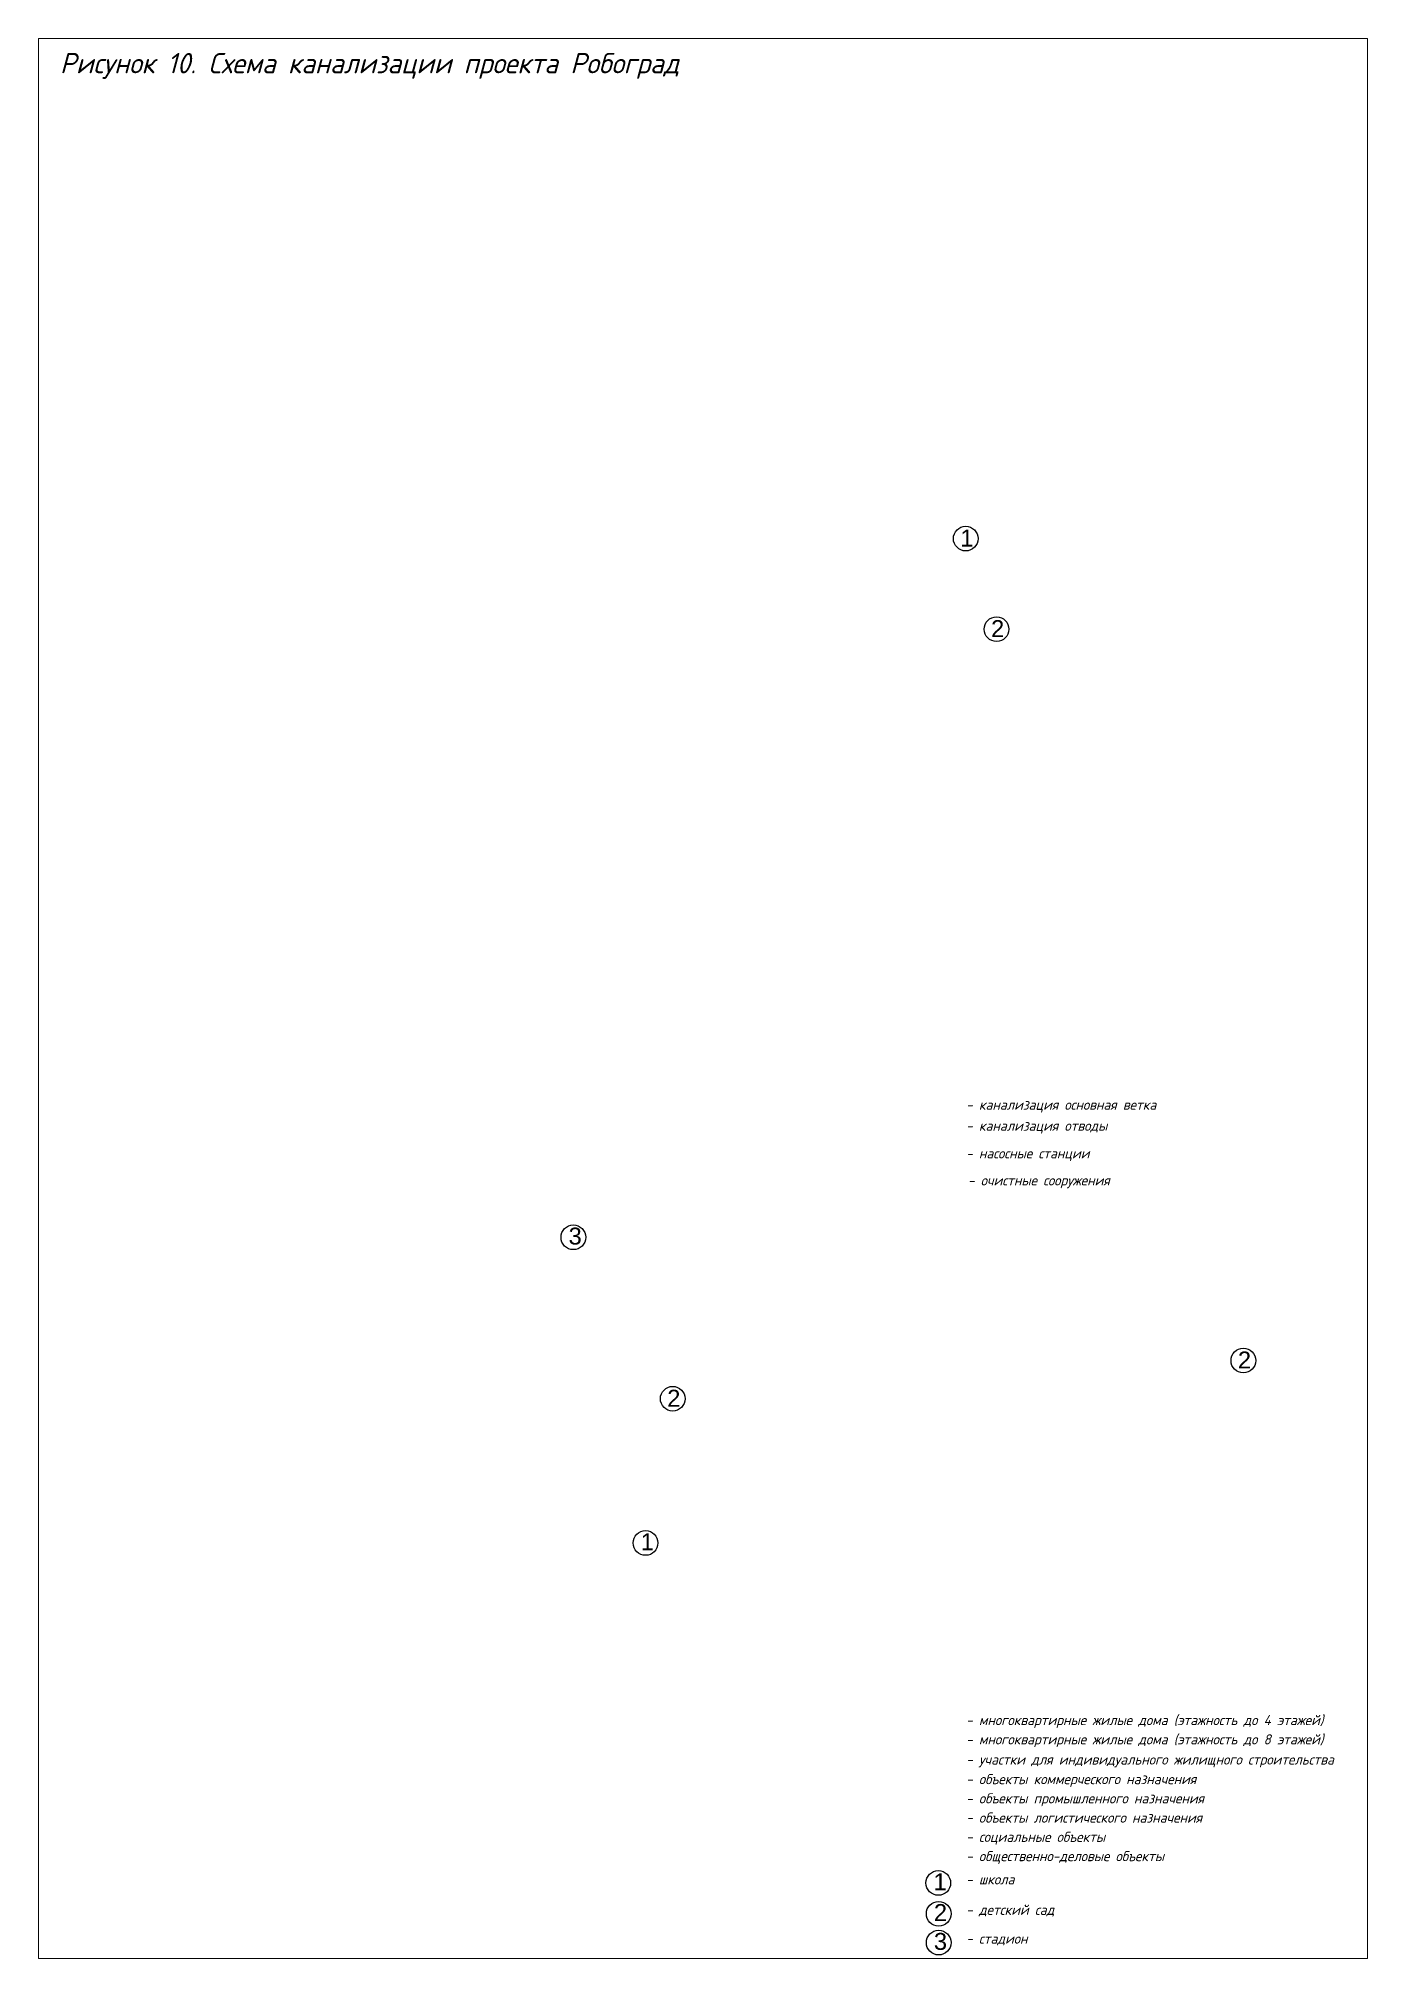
# Paper-space layout 'канал_территории_потреб' of a CAD drawing. Header units: millimetres. Extents: x 13 to 405, y 12 to 579.
import ezdxf

# ---------------------------------------------------------------- set-up
doc = ezdxf.new("R2010")
doc.units = ezdxf.units.MM
doc.styles.add('GOST-2.304_Type-B_italic', font='GOST Common Italic.ttf')
doc.styles.get("Standard").update_dxf_attribs({"font": 'arial.ttf'})

psp = doc.layouts.new('канал_территории_потреб')

# ---------------------------------------------------------------- linework, layer by layer
for centre in [(286.52, 431.17), (295.6, 404.45), (170.81, 225.13), (368.38, 188.79), (200.11, 177.52), (192.09, 134.99), (278.42, 34.74), (278.54, 25.64), (278.54, 17.15)]:
    psp.add_circle(centre, 3.64)

# ---------------------------------------------------------------- texts
at = {"attachment_point": 1, "style": 'GOST-2.304_Type-B_italic'}
for s, insert, char_height in [('Рисунок 10. Схема канализации проекта Робоград', (19.41, 574.37), 6), ('\\pxi-3,l4,t4;- канализация основная ветка', (283.62, 265.73), 3), ('\\pxi-3,l4,t4;- канализация отводы', (283.62, 259.53), 3), ('\\A1;\\pxi-3,l4,t4;- насосные станции', (283.62, 251.4), 3), ('\\A1;\\pxi-3,l4,t4;- очистные сооружения', (284.15, 243.42), 3), ('\\pxi-3,l4,t4;- многоквартирные жилые дома (этажность до 4 этажей)', (283.62, 84.27), 3), ('\\pxi-3,l4,t4;- многоквартирные жилые дома (этажность до 8 этажей)', (283.62, 78.59), 3), ('\\pxi-3,l4,t4;- участки для индивидуального жилищного строительства', (283.62, 72.64), 3), ('\\pxi-3,l4,t4;- объекты коммерческого назначения', (283.62, 66.86), 3), ('\\pxi-3,l4,t4;- объекты промышленного назначения', (283.62, 61.19), 3), ('\\pxi-3,l4,t4;- объекты логистического назначения', (283.62, 55.51), 3), ('\\pxi-3,l4,t4;- социальные объекты', (283.62, 49.84), 3), ('\\pxi-3,l4,t4;- общественно-деловые объекты', (283.62, 44.16), 3), ('\\pxi-3,l4,t4;- школа', (283.62, 37.3), 3), ('\\pxi-3,l4,t4;- детский сад', (283.62, 28.32), 3), ('\\pxi-3,l4,t4;- стадион', (283.62, 19.83), 3)]:
    psp.add_mtext_dynamic_manual_height_columns(s, width=390.005, gutter_width=12.5, heights=[0], dxfattribs=dict(at, insert=insert, char_height=char_height))
at = {"char_height": 5, "attachment_point": 1}
for s, insert in [('1', (284.91, 433.83)), ('2', (293.98, 407.12)), ('3', (169.4, 228)), ('2', (366.77, 191.45)), ('2', (198.49, 180.18)), ('1', (190.68, 137.86)), ('1', (277.02, 37.6)), ('2', (277.13, 28.51)), ('3', (277.13, 20.01))]:
    psp.add_mtext_dynamic_manual_height_columns(s, width=8.5374, gutter_width=12.5, heights=[0], dxfattribs=dict(at, insert=insert))

# ---------------------------------------------------------------- viewports
at = {"layer": '0', "view_target_point": (2243449.06, 380847.38)}
psp.add_viewport(center=(209.04, 295.55), size=(391.96, 566.237), view_center_point=(351.06, -959.06), view_height=5326.59, dxfattribs=at)

doc.saveas('drawing.dxf')
